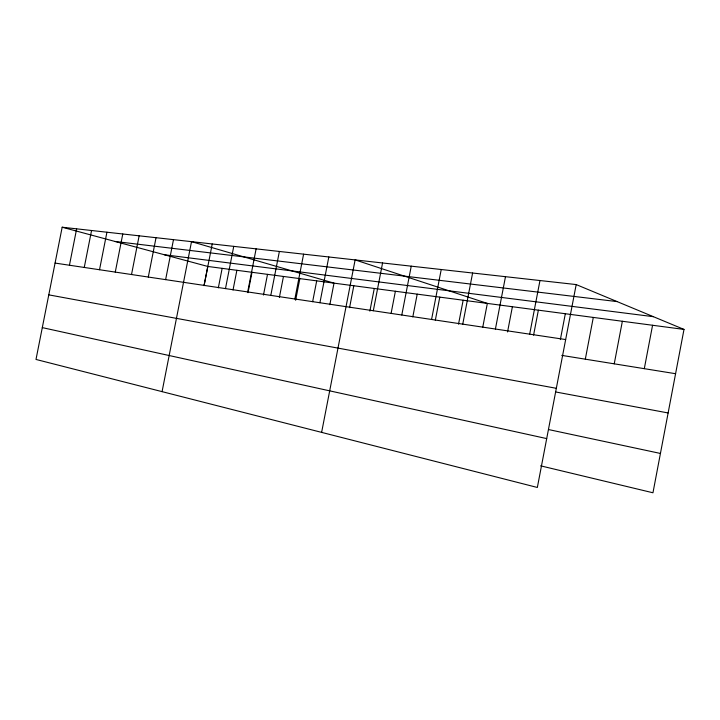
<?xml version="1.0" encoding="UTF-8"?>
<svg xmlns="http://www.w3.org/2000/svg" width="720" height="720" viewBox="0 0 720 720"><rect width="100%" height="100%" fill="white"/><g stroke="black" fill="none" stroke-linecap="round" stroke-linejoin="round"><path stroke-width="1.08" d="M576.189 284.571L537.345 487.467L36 359.451L62.172 227.223L576.189 284.571L684 329.418L652.959 492.777L540.612 465.831M529.677 334.161L539.973 280.53M533.574 335.16L538.371 310.167M560.367 339.597L565.326 313.731M585.315 359.172L593.298 317.43M614.241 363.825L622.359 321.273M644.301 368.667L652.572 325.26M391.131 313.209L395.388 291.258M401.796 315.009L411.246 266.166M412.812 316.89L417.213 294.147M431.577 319.473L441.225 269.514M435.321 320.265L439.794 297.126M458.532 324.171L463.149 300.222M462.753 324.135L472.608 273.015M482.778 327.114L487.341 303.417L355.122 259.902L321.624 432.378M495.414 329.031L505.485 276.678M507.546 331.956L512.397 306.729M247.698 291.933L256.113 248.859M248.013 292.698L252 272.295M263.484 295.02L267.516 274.347M270.801 295.389L279.378 251.46M279.378 297.414L283.464 276.462M294.858 298.989L303.597 254.16M295.632 300.267L299.853 278.622M312.642 301.698L316.701 280.854M319.914 302.742L328.815 256.968M329.832 304.704L334.017 283.14L191.511 241.659L162.072 391.635M349.569 307.674L353.817 285.759M369.873 311.139L374.265 288.468M373.311 310.743L382.572 262.971M115.272 272.097L122.778 233.991M131.517 274.527L139.14 235.809M148.293 277.038L156.033 237.699M165.618 279.639L173.484 239.643M204.03 285.678L207.801 266.454L62.172 227.223M204.111 285.399L212.229 243.963M218.34 287.829L222.147 268.353M225.486 288.603L233.748 246.366M233.019 290.025L236.88 270.297M69.444 265.23L76.644 228.843M84.258 267.453L91.557 230.508M99.522 269.739L106.929 232.218M115.065 241.47L617.112 301.59M164.34 254.745L653.391 316.683M207.801 266.454L684 329.418M55.071 263.079L565.668 339.552M561.762 355.383L675.585 373.707M48.78 294.858L556.326 388.305M555.849 391.995L668.124 412.956M548.658 429.579L660.429 453.447M42.3 327.618L546.705 438.597"/></g></svg>
